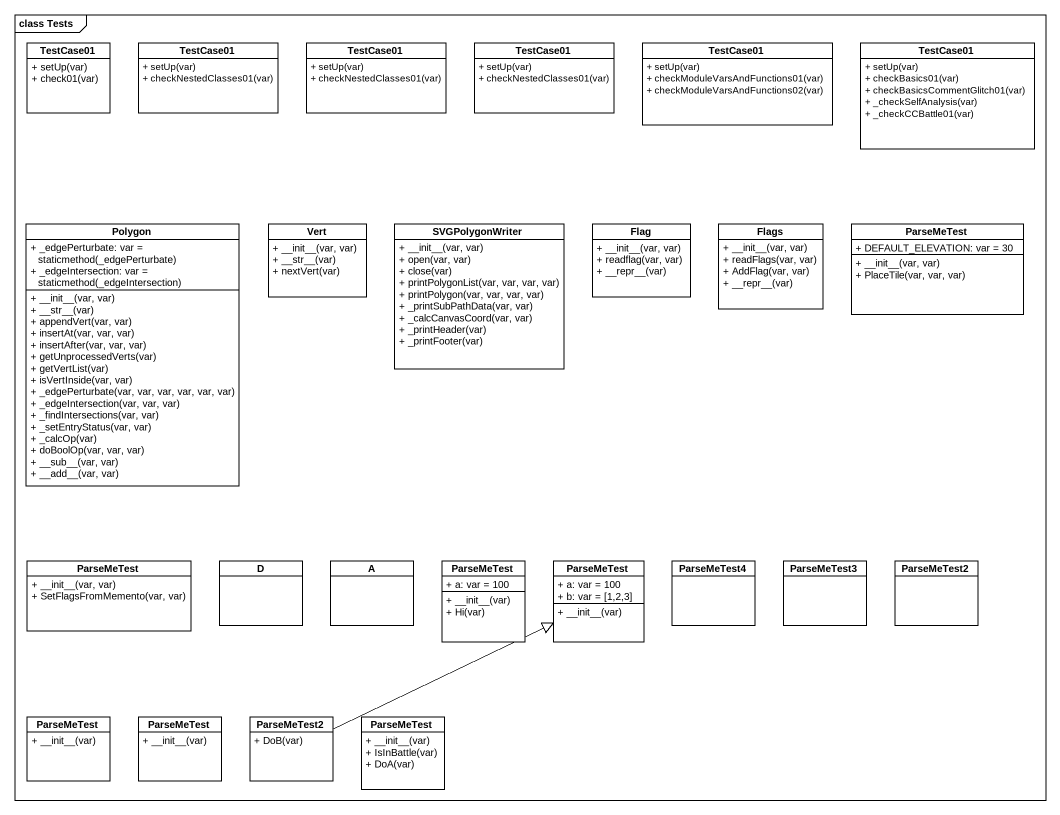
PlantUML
@startuml
mainframe class Tests
hide circle
hide empty members
skinparam classAttributeIconSize 0
class TestCase01 {
  + setUp(var)
  + check01(var)
}
class "TestCase01" as TestCase01_2 {
  + setUp(var)
  + checkNestedClasses01(var)
}
class "TestCase01" as TestCase01_3 {
  + setUp(var)
  + checkNestedClasses01(var)
}
class "TestCase01" as TestCase01_4 {
  + setUp(var)
  + checkNestedClasses01(var)
}
class "TestCase01" as TestCase01_5 {
  + setUp(var)
  + checkModuleVarsAndFunctions01(var)
  + checkModuleVarsAndFunctions02(var)
}
class "TestCase01" as TestCase01_6 {
  + setUp(var)
  + checkBasics01(var)
  + checkBasicsCommentGlitch01(var)
  + _checkSelfAnalysis(var)
  + _checkCCBattle01(var)
}
class Polygon {
  {field} + _edgePerturbate: var = staticmethod(_edgePerturbate)
  {field} + _edgeIntersection: var = staticmethod(_edgeIntersection)
  + ~__init~__(var, var)
  + ~__str~__(var)
  + appendVert(var, var)
  + insertAt(var, var, var)
  + insertAfter(var, var, var)
  + getUnprocessedVerts(var)
  + getVertList(var)
  + isVertInside(var, var)
  + _edgePerturbate(var, var, var, var, var, var)
  + _edgeIntersection(var, var, var)
  + _findIntersections(var, var)
  + _setEntryStatus(var, var)
  + _calcOp(var)
  + doBoolOp(var, var, var)
  + ~__sub~__(var, var)
  + ~__add~__(var, var)
}
class Vert {
  + ~__init~__(var, var)
  + ~__str~__(var)
  + nextVert(var)
}
class SVGPolygonWriter {
  + ~__init~__(var, var)
  + open(var, var)
  + close(var)
  + printPolygonList(var, var, var, var)
  + printPolygon(var, var, var, var)
  + _printSubPathData(var, var)
  + _calcCanvasCoord(var, var)
  + _printHeader(var)
  + _printFooter(var)
}
class Flag {
  + ~__init~__(var, var)
  + readflag(var, var)
  + ~__repr~__(var)
}
class Flags {
  + ~__init~__(var, var)
  + readFlags(var, var)
  + AddFlag(var, var)
  + ~__repr~__(var)
}
class ParseMeTest {
  + DEFAULT_ELEVATION: var = 30
  + ~__init~__(var, var)
  + PlaceTile(var, var, var)
}
class "ParseMeTest" as ParseMeTest_2 {
  + ~__init~__(var, var)
  + SetFlagsFromMemento(var, var)
}
class D
class A
class "ParseMeTest" as ParseMeTest_3 {
  + a: var = 100
  + ~__init~__(var)
  + Hi(var)
}
class "ParseMeTest" as ParseMeTest_4 {
  + a: var = 100
  + b: var = [1,2,3]
  + ~__init~__(var)
}
class ParseMeTest4
class ParseMeTest3
class ParseMeTest2
class "ParseMeTest" as ParseMeTest_5 {
  + ~__init~__(var)
}
class "ParseMeTest" as ParseMeTest_6 {
  + ~__init~__(var)
}
class "ParseMeTest2" as ParseMeTest2_2 {
  + DoB(var)
}
class "ParseMeTest" as ParseMeTest_7 {
  + ~__init~__(var)
  + IsInBattle(var)
  + DoA(var)
}
ParseMeTest2_2 -right-|> ParseMeTest_4
@enduml
